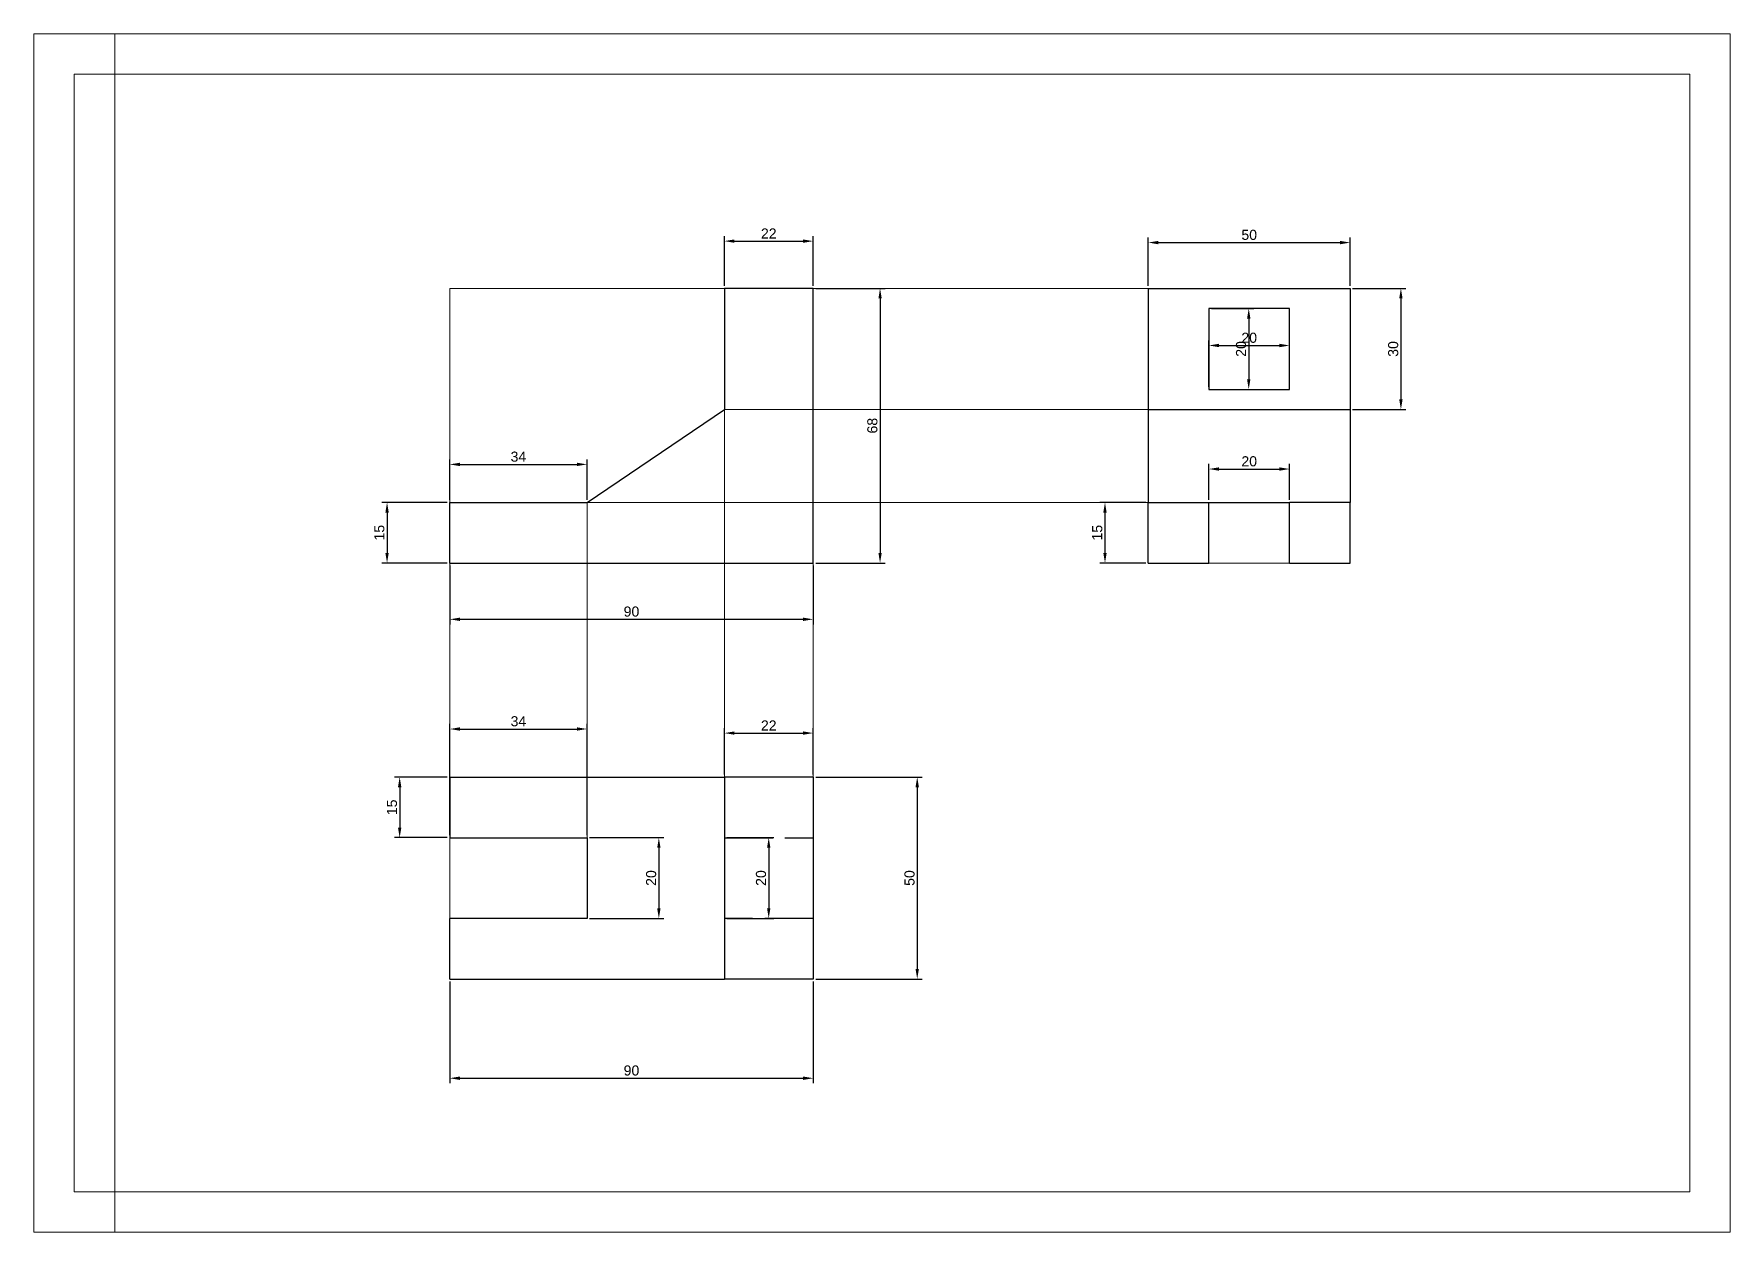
# Model space of a CAD drawing. Header units: millimetres. Extents: x 0 to 420, y 0 to 297.
import ezdxf

# ---------------------------------------------------------------- set-up
doc = ezdxf.new("R2010")
doc.units = ezdxf.units.MM
doc.linetypes.add('ACAD_ISO02W100', pattern=[15, 12, -3])
for name, color, linetype, lineweight in [('ajutor', 200, 'Continuous', 15), ('cote', 82, 'Continuous', 15), ('format', 210, 'Continuous', 15), ('muchii ascunse', 50, 'ACAD_ISO02W100', 30), ('muchii groase', 7, 'Continuous', 30)]:
    doc.layers.add(name, color=color, linetype=linetype, lineweight=lineweight)
doc.styles.get("Standard").update_dxf_attribs({"font": 'arial.ttf'})
doc.dimstyles.new('ISO-25', dxfattribs={"dimtxt": 2.5, "dimasz": 2.5, "dimexe": 1.25, "dimexo": 0.625, "dimtad": 1, "dimtxsty": 'Standard', "dimcen": 2.5, "dimadec": 0, "dimazin": 0, "dimtfac": 1, "dimtmove": 0, "dimatfit": 3, "dimfxl": 1, "dimarcsym": 0})

# ---------------------------------------------------------------- blocks, each defined once
blk = doc.blocks.new('*D2')
at = {"layer": 'cote', "color": 0, "lineweight": -2, "transparency": 16777216}
for p, q in [((103, 165.02), (103, 150.46)), ((193, 165.02), (193, 150.46)), ((105.5, 151.71), (190.5, 151.71))]:
    blk.add_line(p, q, dxfattribs=at)
at = {"layer": 'cote', "color": 0, "transparency": 16777216}
for points in [[(105.5, 152.13), (105.5, 151.3), (103, 151.71)], [(190.5, 152.13), (190.5, 151.3), (193, 151.71)]]:
    blk.add_solid(points, dxfattribs=at)
at = {"layer": 'Defpoints', "color": 0, "transparency": 16777216}
for p in [(103, 165.65), (193, 165.65), (193, 151.71)]:
    blk.add_point(p, dxfattribs=at)
at = {"layer": 'cote', "color": 0, "transparency": 16777216, "insert": (148, 153.62), "char_height": 2.5, "attachment_point": 5}
blk.add_mtext('90', dxfattribs=at)
blk = doc.blocks.new('*D3')
at = {"layer": 'cote', "color": 0, "lineweight": -2, "transparency": 16777216}
for p, q in [((102.38, 180.65), (86.21, 180.65)), ((87.46, 178.15), (87.46, 168.15)), ((102.38, 165.65), (86.21, 165.65))]:
    blk.add_line(p, q, dxfattribs=at)
at = {"layer": 'cote', "color": 0, "transparency": 16777216}
for points in [[(87.05, 178.15), (87.88, 178.15), (87.46, 180.65)], [(87.05, 168.15), (87.88, 168.15), (87.46, 165.65)]]:
    blk.add_solid(points, dxfattribs=at)
at = {"layer": 'Defpoints', "color": 0, "transparency": 16777216}
for p in [(103, 180.65), (87.46, 165.65), (103, 165.65)]:
    blk.add_point(p, dxfattribs=at)
at = {"layer": 'cote', "color": 0, "transparency": 16777216, "insert": (85.56, 173.15), "char_height": 2.5, "attachment_point": 5, "rotation": 90}
blk.add_mtext('15', dxfattribs=at)
blk = doc.blocks.new('*D4')
at = {"layer": 'cote', "color": 0, "lineweight": -2, "transparency": 16777216}
for p, q in [((193.62, 233.65), (210.82, 233.65)), ((209.57, 231.15), (209.57, 168.15)), ((193.62, 165.65), (210.82, 165.65))]:
    blk.add_line(p, q, dxfattribs=at)
at = {"layer": 'cote', "color": 0, "transparency": 16777216}
for points in [[(209.16, 231.15), (209.99, 231.15), (209.57, 233.65)], [(209.16, 168.15), (209.99, 168.15), (209.57, 165.65)]]:
    blk.add_solid(points, dxfattribs=at)
at = {"layer": 'Defpoints', "color": 0, "transparency": 16777216}
for p in [(193, 233.65), (193, 165.65), (209.57, 165.65)]:
    blk.add_point(p, dxfattribs=at)
at = {"layer": 'cote', "color": 0, "transparency": 16777216, "insert": (207.67, 199.65), "char_height": 2.5, "attachment_point": 5, "rotation": 90}
blk.add_mtext('68', dxfattribs=at)
blk = doc.blocks.new('*D5')
at = {"layer": 'cote', "color": 0, "lineweight": -2, "transparency": 16777216}
for p, q in [((171, 234.27), (171, 246.6)), ((173.5, 245.35), (190.5, 245.35)), ((193, 234.27), (193, 246.6))]:
    blk.add_line(p, q, dxfattribs=at)
at = {"layer": 'cote', "color": 0, "transparency": 16777216}
for points in [[(173.5, 245.76), (173.5, 244.93), (171, 245.35)], [(190.5, 245.76), (190.5, 244.93), (193, 245.35)]]:
    blk.add_solid(points, dxfattribs=at)
at = {"layer": 'Defpoints', "color": 0, "transparency": 16777216}
for p in [(193, 245.35), (171, 233.65), (193, 233.65)]:
    blk.add_point(p, dxfattribs=at)
at = {"layer": 'cote', "color": 0, "transparency": 16777216, "insert": (182, 247.23), "char_height": 2.5, "attachment_point": 5}
blk.add_mtext('22', dxfattribs=at)
blk = doc.blocks.new('*D6')
at = {"layer": 'cote', "color": 0, "lineweight": -2, "transparency": 16777216}
for p, q in [((103, 181.27), (103, 191.32)), ((105.5, 190.07), (134.5, 190.07)), ((137, 181.27), (137, 191.32))]:
    blk.add_line(p, q, dxfattribs=at)
at = {"layer": 'cote', "color": 0, "transparency": 16777216}
for points in [[(105.5, 190.48), (105.5, 189.65), (103, 190.07)], [(134.5, 190.48), (134.5, 189.65), (137, 190.07)]]:
    blk.add_solid(points, dxfattribs=at)
at = {"layer": 'Defpoints', "color": 0, "transparency": 16777216}
for p in [(137, 190.07), (103, 180.65), (137, 180.65)]:
    blk.add_point(p, dxfattribs=at)
at = {"layer": 'cote', "color": 0, "transparency": 16777216, "insert": (120, 191.97), "char_height": 2.5, "attachment_point": 5}
blk.add_mtext('34', dxfattribs=at)
blk = doc.blocks.new('*D7')
at = {"layer": 'cote', "color": 0, "lineweight": -2, "transparency": 16777216}
for p, q in [((291, 209.27), (291, 220.76)), ((293.5, 219.51), (308.5, 219.51)), ((311, 209.27), (311, 220.76))]:
    blk.add_line(p, q, dxfattribs=at)
at = {"layer": 'cote', "color": 0, "transparency": 16777216}
for points in [[(293.5, 219.93), (293.5, 219.09), (291, 219.51)], [(308.5, 219.93), (308.5, 219.09), (311, 219.51)]]:
    blk.add_solid(points, dxfattribs=at)
at = {"layer": 'Defpoints', "color": 0, "transparency": 16777216}
for p in [(311, 219.51), (291, 208.65), (311, 208.65)]:
    blk.add_point(p, dxfattribs=at)
at = {"layer": 'cote', "color": 0, "transparency": 16777216, "insert": (301, 221.41), "char_height": 2.5, "attachment_point": 5}
blk.add_mtext('20', dxfattribs=at)
blk = doc.blocks.new('*D8')
at = {"layer": 'cote', "color": 0, "lineweight": -2, "transparency": 16777216}
for p, q in [((291.63, 228.65), (302.13, 228.65)), ((300.88, 226.15), (300.88, 211.15)), ((291.63, 208.65), (302.13, 208.65))]:
    blk.add_line(p, q, dxfattribs=at)
at = {"layer": 'cote', "color": 0, "transparency": 16777216}
for points in [[(300.46, 226.15), (301.3, 226.15), (300.88, 228.65)], [(300.46, 211.15), (301.3, 211.15), (300.88, 208.65)]]:
    blk.add_solid(points, dxfattribs=at)
at = {"layer": 'Defpoints', "color": 0, "transparency": 16777216}
for p in [(291, 228.65), (291, 208.65), (300.88, 208.65)]:
    blk.add_point(p, dxfattribs=at)
at = {"layer": 'cote', "color": 0, "transparency": 16777216, "insert": (298.98, 218.65), "char_height": 2.5, "attachment_point": 5, "rotation": 90}
blk.add_mtext('20', dxfattribs=at)
blk = doc.blocks.new('*D9')
at = {"layer": 'cote', "color": 0, "lineweight": -2, "transparency": 16777216}
for p, q in [((275.38, 180.65), (264.03, 180.65)), ((265.28, 178.15), (265.28, 168.15)), ((275.38, 165.65), (264.03, 165.65))]:
    blk.add_line(p, q, dxfattribs=at)
at = {"layer": 'cote', "color": 0, "transparency": 16777216}
for points in [[(264.86, 178.15), (265.69, 178.15), (265.28, 180.65)], [(264.86, 168.15), (265.69, 168.15), (265.28, 165.65)]]:
    blk.add_solid(points, dxfattribs=at)
at = {"layer": 'Defpoints', "color": 0, "transparency": 16777216}
for p in [(276, 180.65), (265.28, 165.65), (276, 165.65)]:
    blk.add_point(p, dxfattribs=at)
at = {"layer": 'cote', "color": 0, "transparency": 16777216, "insert": (263.37, 173.15), "char_height": 2.5, "attachment_point": 5, "rotation": 90}
blk.add_mtext('15', dxfattribs=at)
blk = doc.blocks.new('*D10')
at = {"layer": 'cote', "color": 0, "lineweight": -2, "transparency": 16777216}
for p, q in [((276, 234.27), (276, 246.24)), ((278.5, 244.99), (323.5, 244.99)), ((326, 234.27), (326, 246.24))]:
    blk.add_line(p, q, dxfattribs=at)
at = {"layer": 'cote', "color": 0, "transparency": 16777216}
for points in [[(278.5, 245.4), (278.5, 244.57), (276, 244.99)], [(323.5, 245.4), (323.5, 244.57), (326, 244.99)]]:
    blk.add_solid(points, dxfattribs=at)
at = {"layer": 'Defpoints', "color": 0, "transparency": 16777216}
for p in [(326, 244.99), (276, 233.65), (326, 233.65)]:
    blk.add_point(p, dxfattribs=at)
at = {"layer": 'cote', "color": 0, "transparency": 16777216, "insert": (301, 246.89), "char_height": 2.5, "attachment_point": 5}
blk.add_mtext('50', dxfattribs=at)
blk = doc.blocks.new('*D11')
at = {"layer": 'cote', "color": 0, "lineweight": -2, "transparency": 16777216}
for p, q in [((326.62, 233.65), (339.82, 233.65)), ((338.57, 231.15), (338.57, 206.15)), ((326.62, 203.65), (339.82, 203.65))]:
    blk.add_line(p, q, dxfattribs=at)
at = {"layer": 'cote', "color": 0, "transparency": 16777216}
for points in [[(338.15, 231.15), (338.99, 231.15), (338.57, 233.65)], [(338.15, 206.15), (338.99, 206.15), (338.57, 203.65)]]:
    blk.add_solid(points, dxfattribs=at)
at = {"layer": 'Defpoints', "color": 0, "transparency": 16777216}
for p in [(326, 233.65), (326, 203.65), (338.57, 203.65)]:
    blk.add_point(p, dxfattribs=at)
at = {"layer": 'cote', "color": 0, "transparency": 16777216, "insert": (336.67, 218.65), "char_height": 2.5, "attachment_point": 5, "rotation": 90}
blk.add_mtext('30', dxfattribs=at)
blk = doc.blocks.new('*D12')
at = {"layer": 'cote', "color": 0, "lineweight": -2, "transparency": 16777216}
for p, q in [((291, 181.27), (291, 190.17)), ((311, 181.27), (311, 190.17)), ((293.5, 188.92), (308.5, 188.92))]:
    blk.add_line(p, q, dxfattribs=at)
at = {"layer": 'cote', "color": 0, "transparency": 16777216}
for points in [[(293.5, 189.34), (293.5, 188.51), (291, 188.92)], [(308.5, 189.34), (308.5, 188.51), (311, 188.92)]]:
    blk.add_solid(points, dxfattribs=at)
at = {"layer": 'Defpoints', "color": 0, "transparency": 16777216}
for p in [(311, 188.92), (291, 180.65), (311, 180.65)]:
    blk.add_point(p, dxfattribs=at)
at = {"layer": 'cote', "color": 0, "transparency": 16777216, "insert": (301, 190.82), "char_height": 2.5, "attachment_point": 5}
blk.add_mtext('20', dxfattribs=at)
blk = doc.blocks.new('*D13')
at = {"layer": 'cote', "color": 0, "lineweight": -2, "transparency": 16777216}
for p, q in [((103, 62.02), (103, 36.84)), ((193, 62.02), (193, 36.84)), ((105.5, 38.09), (190.5, 38.09))]:
    blk.add_line(p, q, dxfattribs=at)
at = {"layer": 'cote', "color": 0, "transparency": 16777216}
for points in [[(105.5, 38.51), (105.5, 37.67), (103, 38.09)], [(190.5, 38.51), (190.5, 37.67), (193, 38.09)]]:
    blk.add_solid(points, dxfattribs=at)
at = {"layer": 'Defpoints', "color": 0, "transparency": 16777216}
for p in [(103, 62.65), (193, 62.65), (193, 38.09)]:
    blk.add_point(p, dxfattribs=at)
at = {"layer": 'cote', "color": 0, "transparency": 16777216, "insert": (148, 39.99), "char_height": 2.5, "attachment_point": 5}
blk.add_mtext('90', dxfattribs=at)
blk = doc.blocks.new('*D14')
at = {"layer": 'cote', "color": 0, "lineweight": -2, "transparency": 16777216}
for p, q in [((193.62, 112.65), (220.02, 112.65)), ((218.77, 110.15), (218.77, 65.15)), ((193.62, 62.65), (220.02, 62.65))]:
    blk.add_line(p, q, dxfattribs=at)
at = {"layer": 'cote', "color": 0, "transparency": 16777216}
for points in [[(218.36, 110.15), (219.19, 110.15), (218.77, 112.65)], [(218.36, 65.15), (219.19, 65.15), (218.77, 62.65)]]:
    blk.add_solid(points, dxfattribs=at)
at = {"layer": 'Defpoints', "color": 0, "transparency": 16777216}
for p in [(193, 112.65), (193, 62.65), (218.77, 62.65)]:
    blk.add_point(p, dxfattribs=at)
at = {"layer": 'cote', "color": 0, "transparency": 16777216, "insert": (216.87, 87.65), "char_height": 2.5, "attachment_point": 5, "rotation": 90}
blk.add_mtext('50', dxfattribs=at)
blk = doc.blocks.new('*D15')
at = {"layer": 'cote', "color": 0, "lineweight": -2, "transparency": 16777216}
for p, q in [((102.38, 112.65), (89.34, 112.65)), ((90.59, 110.15), (90.59, 100.15)), ((102.38, 97.65), (89.34, 97.65))]:
    blk.add_line(p, q, dxfattribs=at)
at = {"layer": 'cote', "color": 0, "transparency": 16777216}
for points in [[(90.17, 110.15), (91, 110.15), (90.59, 112.65)], [(90.17, 100.15), (91, 100.15), (90.59, 97.65)]]:
    blk.add_solid(points, dxfattribs=at)
at = {"layer": 'Defpoints', "color": 0, "transparency": 16777216}
for p in [(103, 112.65), (90.59, 97.65), (103, 97.65)]:
    blk.add_point(p, dxfattribs=at)
at = {"layer": 'cote', "color": 0, "transparency": 16777216, "insert": (88.69, 105.15), "char_height": 2.5, "attachment_point": 5, "rotation": 90}
blk.add_mtext('15', dxfattribs=at)
blk = doc.blocks.new('*D17')
at = {"layer": 'cote', "color": 0, "lineweight": -2, "transparency": 16777216}
for p, q in [((171, 113.27), (171, 124.79)), ((173.5, 123.54), (190.5, 123.54)), ((193, 113.27), (193, 124.79))]:
    blk.add_line(p, q, dxfattribs=at)
at = {"layer": 'cote', "color": 0, "transparency": 16777216}
for points in [[(173.5, 123.96), (173.5, 123.13), (171, 123.54)], [(190.5, 123.96), (190.5, 123.13), (193, 123.54)]]:
    blk.add_solid(points, dxfattribs=at)
at = {"layer": 'Defpoints', "color": 0, "transparency": 16777216}
for p in [(193, 123.54), (171, 112.65), (193, 112.65)]:
    blk.add_point(p, dxfattribs=at)
at = {"layer": 'cote', "color": 0, "transparency": 16777216, "insert": (182, 125.42), "char_height": 2.5, "attachment_point": 5}
blk.add_mtext('22', dxfattribs=at)
blk = doc.blocks.new('*D18')
at = {"layer": 'cote', "color": 0, "lineweight": -2, "transparency": 16777216}
for p, q in [((103, 98.27), (103, 125.8)), ((105.5, 124.55), (134.5, 124.55)), ((137, 98.27), (137, 125.8))]:
    blk.add_line(p, q, dxfattribs=at)
at = {"layer": 'cote', "color": 0, "transparency": 16777216}
for points in [[(105.5, 124.97), (105.5, 124.14), (103, 124.55)], [(134.5, 124.97), (134.5, 124.14), (137, 124.55)]]:
    blk.add_solid(points, dxfattribs=at)
at = {"layer": 'Defpoints', "color": 0, "transparency": 16777216}
for p in [(137, 124.55), (103, 97.65), (137, 97.65)]:
    blk.add_point(p, dxfattribs=at)
at = {"layer": 'cote', "color": 0, "transparency": 16777216, "insert": (120, 126.46), "char_height": 2.5, "attachment_point": 5}
blk.add_mtext('34', dxfattribs=at)
blk = doc.blocks.new('*D19')
at = {"layer": 'cote', "color": 0, "lineweight": -2, "transparency": 16777216}
for p, q in [((137.62, 97.65), (156.03, 97.65)), ((154.78, 95.15), (154.78, 80.15)), ((137.62, 77.65), (156.03, 77.65))]:
    blk.add_line(p, q, dxfattribs=at)
at = {"layer": 'cote', "color": 0, "transparency": 16777216}
for points in [[(154.37, 95.15), (155.2, 95.15), (154.78, 97.65)], [(154.37, 80.15), (155.2, 80.15), (154.78, 77.65)]]:
    blk.add_solid(points, dxfattribs=at)
at = {"layer": 'Defpoints', "color": 0, "transparency": 16777216}
for p in [(137, 97.65), (137, 77.65), (154.78, 77.65)]:
    blk.add_point(p, dxfattribs=at)
at = {"layer": 'cote', "color": 0, "transparency": 16777216, "insert": (152.88, 87.65), "char_height": 2.5, "attachment_point": 5, "rotation": 90}
blk.add_mtext('20', dxfattribs=at)
blk = doc.blocks.new('*D20')
at = {"layer": 'cote', "color": 0, "lineweight": -2, "transparency": 16777216}
for p, q in [((171.62, 97.65), (183.24, 97.65)), ((181.99, 95.15), (181.99, 80.15)), ((171.62, 77.65), (183.24, 77.65))]:
    blk.add_line(p, q, dxfattribs=at)
at = {"layer": 'cote', "color": 0, "transparency": 16777216}
for points in [[(181.58, 95.15), (182.41, 95.15), (181.99, 97.65)], [(181.58, 80.15), (182.41, 80.15), (181.99, 77.65)]]:
    blk.add_solid(points, dxfattribs=at)
at = {"layer": 'Defpoints', "color": 0, "transparency": 16777216}
for p in [(171, 97.65), (171, 77.65), (181.99, 77.65)]:
    blk.add_point(p, dxfattribs=at)
at = {"layer": 'cote', "color": 0, "transparency": 16777216, "insert": (180.09, 87.65), "char_height": 2.5, "attachment_point": 5, "rotation": 90}
blk.add_mtext('20', dxfattribs=at)

msp = doc.modelspace()

# ---------------------------------------------------------------- linework, layer by layer
at = {"layer": 'ajutor'}
for p, q in [((193, 233.645), (276, 233.645)), ((291, 228.645), (311, 228.645)), ((291, 208.645), (311, 208.645)), ((171, 203.645), (276, 203.645)), ((171, 203.645), (171, 112.645)), ((137, 180.645), (276, 180.645)), ((137, 180.645), (137, 97.645)), ((103, 165.645), (103, 112.645)), ((193, 165.645), (193, 112.645))]:
    msp.add_line(p, q, dxfattribs=at)
at = {"layer": 'format'}
for p, q in [((20, 0), (20, 296.645)), ((115, 286.645), (115, 286.645)), ((103, 233.645), (193, 233.645)), ((103, 165.645), (103, 233.645)), ((193, 233.645), (193, 165.645)), ((276, 165.645), (276, 233.645)), ((276, 233.645), (326, 233.645)), ((326, 233.645), (326, 165.645)), ((193, 165.645), (103, 165.645)), ((193, 165.645), (193, 165.645)), ((326, 165.645), (276, 165.645)), ((103, 112.645), (193, 112.645)), ((103, 62.645), (103, 112.645)), ((193, 112.645), (193, 62.645)), ((193, 62.645), (103, 62.645))]:
    msp.add_line(p, q, dxfattribs=at)
for points in [[(0, 0), (420.098, 0), (420.098, 296.645), (0, 296.645)], [(10, 10), (410.098, 10), (410.098, 286.645), (10, 286.645)]]:
    msp.add_lwpolyline(points, close=True, dxfattribs=at)
at = {"layer": 'muchii ascunse'}
for p, q in [((171, 97.645), (193, 97.645)), ((193, 77.645), (171, 77.645))]:
    msp.add_line(p, q, dxfattribs=at)
at = {"layer": 'muchii groase'}
for p, q in [((193, 233.645), (171, 233.645)), ((171, 233.645), (171, 203.645)), ((193, 165.645), (193, 233.645)), ((276, 233.645), (326, 233.645)), ((276, 233.645), (276, 203.645)), ((326, 233.645), (326, 203.645)), ((291, 228.645), (291, 208.645)), ((311, 228.645), (291, 228.645)), ((311, 208.645), (311, 228.645)), ((291, 208.645), (311, 208.645)), ((137, 180.645), (171, 203.645)), ((276, 203.645), (276, 180.645)), ((276, 203.645), (326, 203.645)), ((326, 203.645), (326, 180.645)), ((103, 165.645), (103, 180.645)), ((103, 180.645), (137, 180.645)), ((276, 165.645), (276, 180.645)), ((276, 180.645), (291, 180.645)), ((291, 180.645), (311, 180.645)), ((291, 165.645), (291, 180.645)), ((326, 180.645), (311, 180.645)), ((311, 165.645), (311, 180.645)), ((326, 165.645), (326, 180.645)), ((103, 165.645), (193, 165.645)), ((276, 165.645), (291, 165.645)), ((311, 165.645), (326, 165.645)), ((103, 112.645), (103, 97.645)), ((103, 112.645), (171, 112.645)), ((193, 112.645), (171, 112.645)), ((171, 112.645), (171, 62.645)), ((193, 112.645), (193, 62.645)), ((103, 97.645), (137, 97.645)), ((137, 97.645), (137, 77.645)), ((103, 62.645), (103, 77.645)), ((137, 77.645), (103, 77.645)), ((103, 62.645), (171, 62.645)), ((193, 62.645), (171, 62.645))]:
    msp.add_line(p, q, dxfattribs=at)

# ---------------------------------------------------------------- dimensions: what is measured, and where the dimension line sits
at = {"layer": 'cote'}
for base, p1, p2, picture, middle in [((193, 245.345), (171, 233.645), (193, 233.645), '*D5', (182, 247.226)), ((326, 244.988), (276, 233.645), (326, 233.645), '*D10', (301, 246.889)), ((311, 219.51), (291, 208.645), (311, 208.645), '*D7', (301, 221.411)), ((137, 190.067), (103, 180.645), (137, 180.645), '*D6', (120, 191.969)), ((311, 188.922), (291, 180.645), (311, 180.645), '*D12', (301, 190.824)), ((193, 151.715), (103, 165.645), (193, 165.645), '*D2', (148, 153.616)), ((137, 124.555), (103, 97.645), (137, 97.645), '*D18', (120, 126.457)), ((193, 123.544), (171, 112.645), (193, 112.645), '*D17', (182, 125.424)), ((193, 38.09), (103, 62.645), (193, 62.645), '*D13', (148, 39.991))]:
    dim = msp.add_linear_dim(base=base, p1=p1, p2=p2, dimstyle='ISO-25', dxfattribs=at)
    dim.commit()
    dim.dimension.update_dxf_attribs({"geometry": picture, "text_midpoint": middle})
for base, p1, p2, picture, middle in [((209.573, 165.645), (193, 233.645), (193, 165.645), '*D4', (207.672, 199.645)), ((338.57, 203.645), (326, 233.645), (326, 203.645), '*D11', (336.667, 218.645)), ((300.879, 208.645), (291, 228.645), (291, 208.645), '*D8', (298.977, 218.645)), ((87.462, 165.645), (103, 180.645), (103, 165.645), '*D3', (85.56, 173.145)), ((265.276, 165.645), (276, 180.645), (276, 165.645), '*D9', (263.374, 173.145)), ((90.588, 97.645), (103, 112.645), (103, 97.645), '*D15', (88.687, 105.145)), ((154.783, 77.645), (137, 97.645), (137, 77.645), '*D19', (152.882, 87.645)), ((181.994, 77.645), (171, 97.645), (171, 77.645), '*D20', (180.093, 87.645))]:
    dim = msp.add_linear_dim(base=base, p1=p1, p2=p2, angle=90, dimstyle='ISO-25', dxfattribs=at)
    dim.commit()
    dim.dimension.update_dxf_attribs({"geometry": picture, "text_midpoint": middle})
dim = msp.add_aligned_dim(p1=(193, 112.645), p2=(193, 62.645), distance=25.774, dimstyle='ISO-25', dxfattribs=at)
dim.commit()
dim.dimension.update_dxf_attribs({"geometry": '*D14', "text_midpoint": (216.873, 87.645)})

doc.saveas('drawing.dxf')
